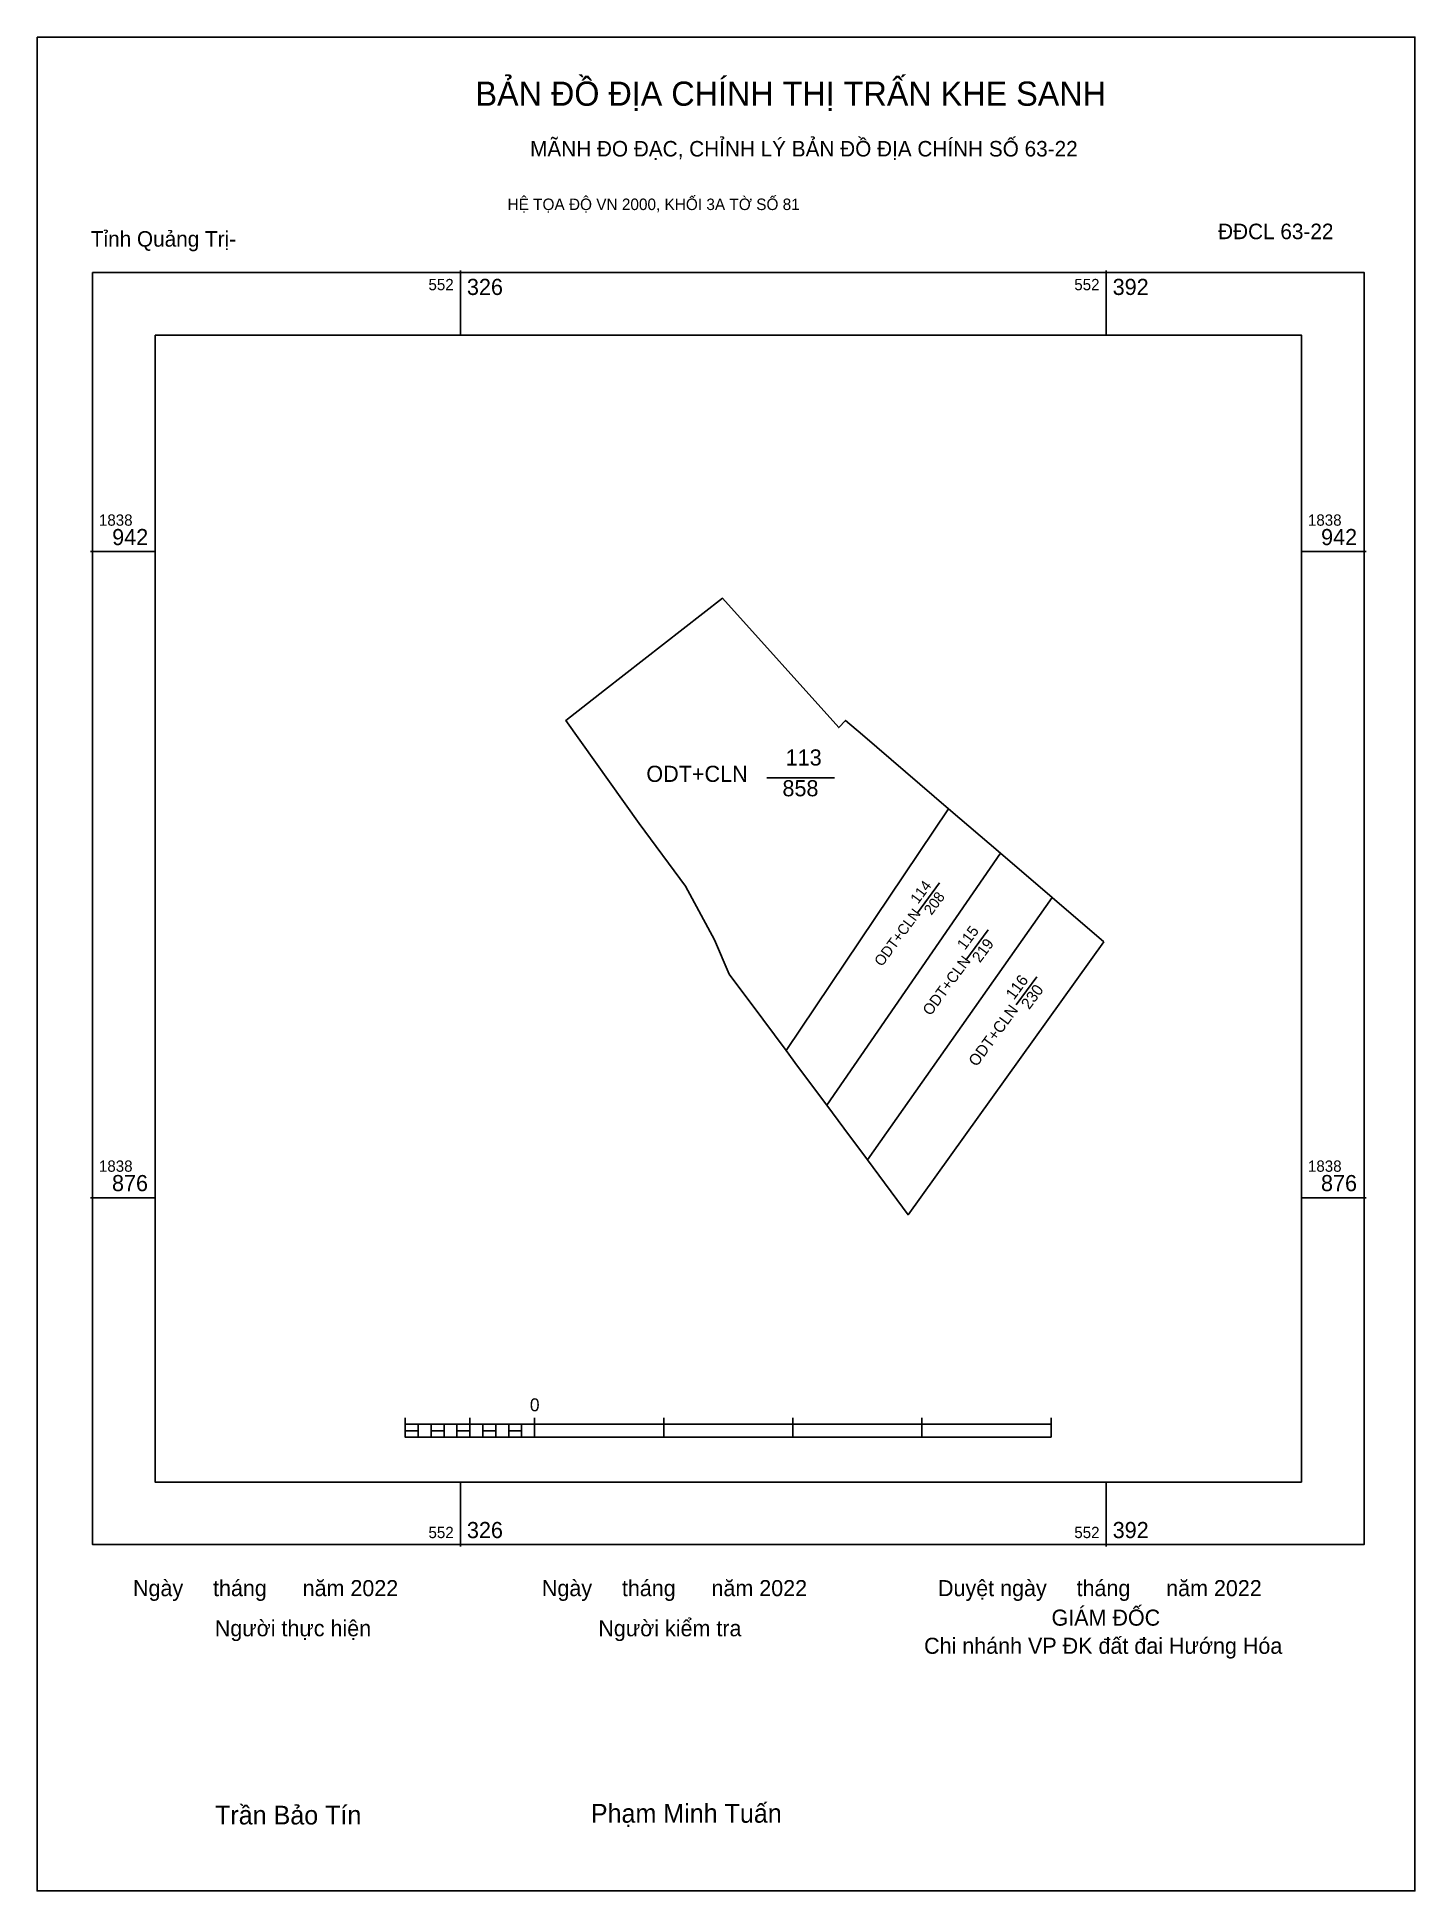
# Model space of a CAD drawing. Extents: x 552283 to 552424, y 1838805 to 1838995.
import ezdxf

# ---------------------------------------------------------------- set-up
doc = ezdxf.new("R2010")
doc.units = 0
for name, color, linetype in [('Level 10', 7, 'Continuous'), ('Level 13', 7, 'Continuous'), ('Level 14', 7, 'Continuous'), ('Level 15', 7, 'Continuous'), ('Level 27', 7, 'Continuous'), ('Level 62', 7, 'Continuous'), ('Level 63', 7, 'Continuous'), ('Level 9', 7, 'Continuous')]:
    doc.layers.add(name, color=color, linetype=linetype)

msp = doc.modelspace()

# ---------------------------------------------------------------- linework, layer by layer
at = {"layer": 'Level 10'}
for points in [[(552344.62, 1838914.72), (552337.1, 1838925.3), (552341.07, 1838928.41), (552353.17, 1838937.83), (552365.13, 1838924.55), (552365.82, 1838925.3), (552367.57, 1838923.8), (552376.41, 1838916.22), (552359.71, 1838891.39), (552357.31, 1838894.62), (552353.88, 1838899.23), (552352.35, 1838902.75), (552349.39, 1838908.28)], [(552360.9, 1838889.79), (552359.71, 1838891.39), (552376.41, 1838916.22), (552381.73, 1838911.67), (552363.89, 1838885.78)], [(552365.65, 1838883.42), (552363.89, 1838885.78), (552381.73, 1838911.67), (552387.04, 1838907.11), (552368.07, 1838880.17)], [(552392.36, 1838902.56), (552372.24, 1838874.54), (552368.07, 1838880.17), (552387.04, 1838907.11)]]:
    msp.add_lwpolyline(points, close=True, dxfattribs=at)
at = {"layer": 'Level 14'}
for p, q in [((552357.74, 1838919.41), (552364.69, 1838919.41)), ((552373.22, 1838905.53), (552375.48, 1838908.6)), ((552378.17, 1838900.67), (552380.46, 1838903.78)), ((552383.35, 1838896.1), (552385.47, 1838898.97))]:
    msp.add_line(p, q, dxfattribs=at)
at = {"layer": 'Level 15'}
msp.add_lwpolyline([(552282.77, 1838995.45), (552424.31, 1838995.45), (552424.31, 1838805.12), (552282.77, 1838805.12)], close=True, dxfattribs=at)
at = {"layer": 'Level 27'}
for p, q in [((552376.41, 1838916.22), (552376.42, 1838916.22)), ((552359.71, 1838891.39), (552359.71, 1838891.39))]:
    msp.add_line(p, q, dxfattribs=at)
at = {"layer": 'Level 62'}
msp.add_lwpolyline([(552294.9, 1838964.86), (552412.65, 1838964.86), (552412.65, 1838847.1), (552294.9, 1838847.1)], close=True, dxfattribs=at)
at = {"layer": 'Level 63'}
for p, q in [((552326.26, 1838971.49), (552326.26, 1838964.86)), ((552392.6, 1838971.49), (552392.6, 1838964.86)), ((552288.26, 1838942.63), (552294.9, 1838942.63)), ((552412.65, 1838942.63), (552419.29, 1838942.63)), ((552288.26, 1838876.29), (552294.9, 1838876.29)), ((552412.65, 1838876.29), (552419.29, 1838876.29)), ((552320.6, 1838853.69), (552320.6, 1838851.7)), ((552327.24, 1838853.69), (552327.24, 1838851.7)), ((552333.87, 1838853.69), (552333.87, 1838851.7)), ((552347.14, 1838853.69), (552347.14, 1838851.7)), ((552360.41, 1838853.69), (552360.41, 1838851.7)), ((552373.67, 1838853.69), (552373.67, 1838851.7)), ((552386.94, 1838853.69), (552386.94, 1838851.7)), ((552320.6, 1838853.03), (552386.94, 1838853.03)), ((552320.6, 1838851.7), (552386.94, 1838851.7)), ((552321.93, 1838853.03), (552321.93, 1838851.7)), ((552323.26, 1838853.03), (552323.26, 1838851.7)), ((552324.58, 1838853.03), (552324.58, 1838851.7)), ((552325.91, 1838853.03), (552325.91, 1838851.7)), ((552327.24, 1838853.03), (552327.24, 1838851.7)), ((552328.57, 1838853.03), (552328.57, 1838851.7)), ((552329.89, 1838853.03), (552329.89, 1838851.7)), ((552331.22, 1838853.03), (552331.22, 1838851.7)), ((552332.55, 1838853.03), (552332.55, 1838851.7)), ((552333.87, 1838853.03), (552333.87, 1838851.7)), ((552326.26, 1838847.1), (552326.26, 1838840.47)), ((552392.6, 1838847.1), (552392.6, 1838840.47))]:
    msp.add_line(p, q, dxfattribs=at)
for points in [[(552288.47, 1838971.29), (552419.08, 1838971.29), (552419.08, 1838840.68), (552288.47, 1838840.68)], [(552320.6, 1838852.37), (552321.93, 1838852.37), (552321.93, 1838851.7), (552320.6, 1838851.7)], [(552320.6, 1838852.37), (552321.93, 1838852.37), (552321.93, 1838851.7), (552320.6, 1838851.7)], [(552323.26, 1838852.37), (552324.58, 1838852.37), (552324.58, 1838851.7), (552323.26, 1838851.7)], [(552325.91, 1838852.37), (552327.24, 1838852.37), (552327.24, 1838851.7), (552325.91, 1838851.7)], [(552328.57, 1838852.37), (552329.89, 1838852.37), (552329.89, 1838851.7), (552328.57, 1838851.7)], [(552331.22, 1838852.37), (552332.55, 1838852.37), (552332.55, 1838851.7), (552331.22, 1838851.7)]]:
    msp.add_lwpolyline(points, close=True, dxfattribs=at)

# ---------------------------------------------------------------- texts
at = {"layer": 'Level 13'}
msp.add_text('113', height=1.658, dxfattribs=at).set_placement((552359.67, 1838920.66))
for s, height, p in [('114', 1.087, (552373.27, 1838906.38)), ('115', 1.125, (552378.09, 1838901.65)), ('116', 1.163, (552383.12, 1838896.53))]:
    msp.add_text(s, height=height, rotation=53.6434, dxfattribs=at).set_placement(p)
at = {"layer": 'Level 14'}
for s, p in [('ODT+CLN', (552345.36, 1838918.98)), ('858', (552359.34, 1838917.5))]:
    msp.add_text(s, height=1.658, dxfattribs=at).set_placement(p)
for s, height, p in [('208', 1.087, (552374.65, 1838905.23)), ('ODT+CLN', 1.087, (552369.56, 1838899.95)), ('ODT+CLN', 1.125, (552374.55, 1838894.9)), ('219', 1.125, (552379.63, 1838900.34)), ('230', 1.163, (552384.69, 1838895.54)), ('ODT+CLN', 1.163, (552379.29, 1838889.67))]:
    msp.add_text(s, height=height, rotation=53.6434, dxfattribs=at).set_placement(p)
at = {"layer": 'Level 63'}
for s, height, p in [('BẢN ĐỒ ĐỊA CHÍNH THỊ TRẤN KHE SANH', 2.4835, (552327.81, 1838988.4)), ('MÃNH ĐO ĐẠC, CHỈNH LÝ BẢN ĐỒ ĐỊA CHÍNH SỐ 63-22', 1.5936, (552333.42, 1838983.19)), ('HỆ TỌA ĐỘ VN 2000, KHỐI 3A TỜ SỐ 81', 1.1796, (552331.1, 1838977.69)), ('552', 1.161, (552322.98, 1838969.46)), ('326', 1.658, (552326.93, 1838968.97)), ('552', 1.161, (552389.32, 1838969.46)), ('392', 1.658, (552393.26, 1838968.97)), ('1838', 1.161, (552289.13, 1838945.28)), ('942', 1.658, (552290.49, 1838943.29)), ('1838', 1.161, (552413.32, 1838945.28)), ('942', 1.658, (552414.67, 1838943.29)), ('1838', 1.161, (552289.13, 1838878.95)), ('876', 1.658, (552290.47, 1838876.96)), ('1838', 1.161, (552413.32, 1838878.95)), ('876', 1.658, (552414.66, 1838876.96)), ('0', 1.33, (552333.4, 1838854.36)), ('552', 1.161, (552322.98, 1838841.34)), ('326', 1.658, (552326.93, 1838841.34)), ('552', 1.161, (552389.32, 1838841.34)), ('392', 1.658, (552393.26, 1838841.34)), ('Ngày     tháng      năm 2022', 1.6507, (552292.63, 1838835.38)), ('Ngày     tháng      năm 2022', 1.6507, (552334.63, 1838835.38)), ('Duyệt ngày     tháng      năm 2022', 1.6507, (552375.32, 1838835.38)), ('GIÁM ĐỐC', 1.651, (552386.98, 1838832.35)), ('Người thực hiện', 1.6507, (552301.03, 1838831.26)), ('Người kiểm tra', 1.6507, (552340.43, 1838831.26)), ('Chi nhánh VP ĐK đất đai Hướng Hóa', 1.6507, (552373.89, 1838829.46)), ('Trần Bảo Tín', 1.9254, (552301.06, 1838811.94)), ('Phạm Minh Tuấn', 1.9254, (552339.66, 1838812.12))]:
    msp.add_text(s, height=height, dxfattribs=at).set_placement(p)
at = {"layer": 'Level 9'}
for s, height, p in [('Tỉnh Quảng Trị-', 1.5936, (552288.3, 1838973.93)), ('ĐĐCL 63-22', 1.594, (552404.09, 1838974.7))]:
    msp.add_text(s, height=height, dxfattribs=at).set_placement(p)

doc.saveas('drawing.dxf')
